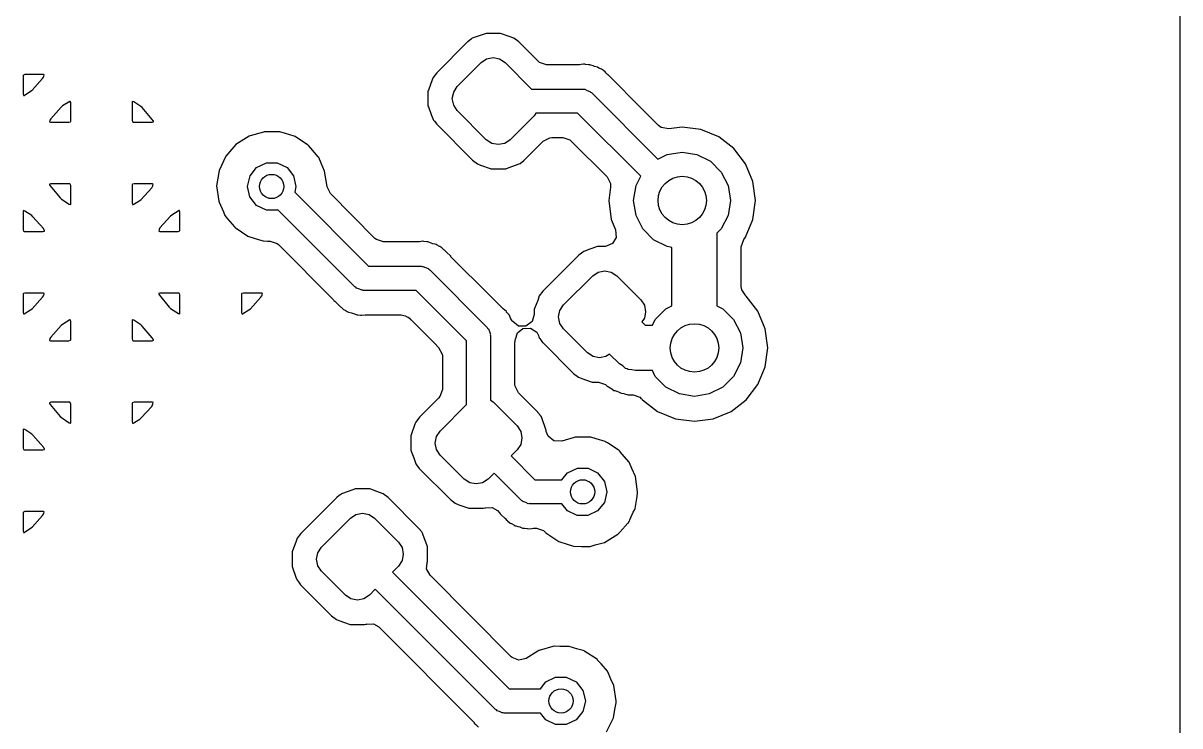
# Model space of a CAD drawing. Extents: x 0.6 to 14.8, y -5.2 to -0.6.
# Drawn here: x 14.4241 to 14.8002, y -1.716 to -1.4876 of the extents above; entities that cross this region are included whole.
import ezdxf

# ---------------------------------------------------------------- set-up
doc = ezdxf.new("R2010")
doc.units = 0
doc.header["$MEASUREMENT"] = 0
doc.layers.add('BLACK', color=7, linetype='CONTINUOUS')

msp = doc.modelspace()

# ---------------------------------------------------------------- linework, layer by layer
at = {"layer": 'BLACK', "linetype": 'CONTINUOUS'}
for p, q in [((14.8002, -0.669762), (14.8002, -4.48772)), ((14.5699, -1.49275), (14.5687, -1.49369)), ((14.5701, -1.49257), (14.5699, -1.49275)), ((14.5699, -1.49275), (14.5699, -1.49275)), ((14.5704, -1.49247), (14.5701, -1.49257)), ((14.5743, -1.49107), (14.5704, -1.49247)), ((14.5746, -1.49096), (14.5743, -1.49107)), ((14.5743, -1.49107), (14.5743, -1.49107)), ((14.5793, -1.49096), (14.5746, -1.49096)), ((14.5796, -1.49107), (14.5793, -1.49096)), ((14.5821, -1.49196), (14.5796, -1.49107)), ((14.5796, -1.49107), (14.5796, -1.49107)), ((14.5837, -1.49257), (14.5821, -1.49196)), ((14.5853, -1.49377), (14.5837, -1.49257)), ((14.5686, -1.49377), (14.5586, -1.50379)), ((14.5687, -1.49369), (14.5686, -1.49377)), ((14.5687, -1.49369), (14.5687, -1.49369)), ((14.5854, -1.49386), (14.5853, -1.49377)), ((14.5916, -1.50002), (14.5854, -1.49386)), ((14.5652, -1.50826), (14.573, -1.50046)), ((14.573, -1.50046), (14.5748, -1.49927)), ((14.5748, -1.49927), (14.5769, -1.49885)), ((14.5769, -1.49885), (14.579, -1.49927)), ((14.579, -1.49927), (14.5808, -1.50046)), ((14.5808, -1.50046), (14.5894, -1.50905)), ((14.592, -1.50042), (14.5916, -1.50002)), ((14.5943, -1.50116), (14.592, -1.50042)), ((14.4247, -1.50434), (14.4242, -1.5045)), ((14.4307, -1.50434), (14.4247, -1.50434)), ((14.4309, -1.50445), (14.4307, -1.50434)), ((14.5586, -1.50379), (14.5574, -1.50535)), ((14.6035, -1.50116), (14.5943, -1.50116)), ((14.605, -1.50116), (14.6035, -1.50116)), ((14.6055, -1.50112), (14.605, -1.50116)), ((14.6063, -1.50102), (14.6055, -1.50112)), ((14.6067, -1.50097), (14.6063, -1.50102)), ((14.6063, -1.50102), (14.6063, -1.50102)), ((14.607, -1.50105), (14.6067, -1.50097)), ((14.6079, -1.50116), (14.607, -1.50105)), ((14.607, -1.50105), (14.607, -1.50105)), ((14.607, -1.50105), (14.607, -1.50105)), ((14.6082, -1.50116), (14.6079, -1.50116)), ((14.6084, -1.50118), (14.6082, -1.50116)), ((14.6087, -1.50129), (14.6084, -1.50118)), ((14.6094, -1.50157), (14.6087, -1.50129)), ((14.6087, -1.50129), (14.6087, -1.50129)), ((14.6099, -1.50175), (14.6094, -1.50157)), ((14.6109, -1.50199), (14.6099, -1.50175)), ((14.6113, -1.50223), (14.6109, -1.50199)), ((14.6113, -1.50224), (14.6113, -1.50223)), ((14.6121, -1.50265), (14.6113, -1.50224)), ((14.6125, -1.50282), (14.6121, -1.50265)), ((14.6128, -1.50306), (14.6125, -1.50282)), ((14.6134, -1.50361), (14.6128, -1.50306)), ((14.6128, -1.50306), (14.6128, -1.50306)), ((14.6135, -1.50375), (14.6134, -1.50361)), ((14.6137, -1.50385), (14.6135, -1.50375)), ((14.6142, -1.50439), (14.6137, -1.50385)), ((14.6143, -1.50449), (14.6142, -1.50439)), ((14.4242, -1.5045), (14.4241, -1.50466)), ((14.4241, -1.50466), (14.4241, -1.51068)), ((14.427, -1.50943), (14.4304, -1.50567)), ((14.4304, -1.50567), (14.4307, -1.50521)), ((14.4307, -1.50521), (14.4308, -1.50489)), ((14.4308, -1.50489), (14.4309, -1.50445)), ((14.5571, -1.50603), (14.5559, -1.50947)), ((14.5574, -1.50535), (14.5571, -1.50603)), ((14.6157, -1.50581), (14.6143, -1.50449)), ((14.6158, -1.50599), (14.6157, -1.50581)), ((14.6159, -1.50611), (14.6158, -1.50599)), ((14.6239, -1.51411), (14.6159, -1.50611)), ((14.4241, -1.51068), (14.4242, -1.51111)), ((14.4242, -1.51111), (14.4244, -1.51111)), ((14.4244, -1.51111), (14.4265, -1.50979)), ((14.4265, -1.50979), (14.427, -1.50943)), ((14.5559, -1.50947), (14.5557, -1.50979)), ((14.5557, -1.50979), (14.5557, -1.51452)), ((14.5559, -1.50947), (14.5559, -1.50947)), ((14.5636, -1.51216), (14.5641, -1.51005)), ((14.5641, -1.51005), (14.5652, -1.50826)), ((14.5894, -1.50905), (14.6061, -1.50905)), ((14.6061, -1.50905), (14.6064, -1.50915)), ((14.6064, -1.50915), (14.6067, -1.5091)), ((14.6067, -1.5091), (14.6075, -1.50952)), ((14.6075, -1.50952), (14.6084, -1.50981)), ((14.6084, -1.50981), (14.6086, -1.51006)), ((14.6086, -1.51006), (14.6089, -1.51021)), ((14.6089, -1.51021), (14.6305, -1.53183)), ((14.4365, -1.5149), (14.4331, -1.51871)), ((14.4369, -1.51454), (14.4365, -1.5149)), ((14.4393, -1.51306), (14.4369, -1.51454)), ((14.4394, -1.51306), (14.4393, -1.51306)), ((14.4396, -1.51348), (14.4394, -1.51306)), ((14.4396, -1.51951), (14.4396, -1.51348)), ((14.4597, -1.51307), (14.4596, -1.51321)), ((14.4596, -1.51321), (14.4596, -1.51922)), ((14.4601, -1.51319), (14.4597, -1.51307)), ((14.4624, -1.5147), (14.4601, -1.51319)), ((14.4628, -1.51506), (14.4624, -1.5147)), ((14.4661, -1.51891), (14.4628, -1.51506)), ((14.5557, -1.51452), (14.5559, -1.51484)), ((14.5559, -1.51484), (14.5559, -1.51484)), ((14.5559, -1.51484), (14.5568, -1.51736)), ((14.5641, -1.51426), (14.5636, -1.51216)), ((14.5652, -1.51605), (14.5641, -1.51426)), ((14.6307, -1.5209), (14.6239, -1.51411)), ((14.4328, -1.51927), (14.4327, -1.51972)), ((14.4331, -1.51871), (14.4328, -1.51917)), ((14.4328, -1.51917), (14.4328, -1.51927)), ((14.4596, -1.51922), (14.4597, -1.51972)), ((14.4664, -1.51937), (14.4661, -1.51891)), ((14.4665, -1.51941), (14.4664, -1.51937)), ((14.4665, -1.51969), (14.4665, -1.51941)), ((14.5568, -1.51736), (14.5574, -1.51896)), ((14.5574, -1.51896), (14.5575, -1.5192)), ((14.5575, -1.5192), (14.5575, -1.5192)), ((14.5575, -1.5192), (14.5578, -1.51951)), ((14.5747, -1.52552), (14.5652, -1.51605)), ((14.5903, -1.51772), (14.5825, -1.52552)), ((14.5908, -1.51693), (14.5903, -1.51772)), ((14.6044, -1.51693), (14.5908, -1.51693)), ((14.6249, -1.5374), (14.6044, -1.51693)), ((14.4327, -1.51972), (14.433, -1.51983)), ((14.433, -1.51983), (14.439, -1.51983)), ((14.439, -1.51983), (14.4395, -1.51967)), ((14.4395, -1.51967), (14.4396, -1.51951)), ((14.4597, -1.51972), (14.4599, -1.51983)), ((14.4599, -1.51983), (14.466, -1.51983)), ((14.466, -1.51983), (14.4665, -1.51969)), ((14.5022, -1.52305), (14.4979, -1.52429)), ((14.5025, -1.52297), (14.5022, -1.52305)), ((14.5022, -1.52305), (14.5022, -1.52305)), ((14.5028, -1.52297), (14.5025, -1.52297)), ((14.5046, -1.52298), (14.5028, -1.52297)), ((14.5076, -1.523), (14.5046, -1.52298)), ((14.5094, -1.52355), (14.5076, -1.523)), ((14.5578, -1.51951), (14.5586, -1.52052)), ((14.5586, -1.52052), (14.5702, -1.53221)), ((14.6316, -1.52157), (14.6307, -1.5209)), ((14.634, -1.52201), (14.6316, -1.52157)), ((14.6384, -1.52143), (14.634, -1.52201)), ((14.6445, -1.52224), (14.6384, -1.52143)), ((14.6503, -1.52462), (14.6445, -1.52224)), ((14.4976, -1.52436), (14.4933, -1.52708)), ((14.4979, -1.52429), (14.4976, -1.52436)), ((14.4979, -1.52429), (14.4979, -1.52429)), ((14.5122, -1.52438), (14.5094, -1.52355)), ((14.5125, -1.52446), (14.5122, -1.52438)), ((14.5122, -1.52438), (14.5122, -1.52438)), ((14.513, -1.52482), (14.5125, -1.52446)), ((14.5165, -1.52707), (14.513, -1.52482)), ((14.5765, -1.52671), (14.5747, -1.52552)), ((14.5786, -1.52713), (14.5765, -1.52671)), ((14.5807, -1.52671), (14.5786, -1.52713)), ((14.5825, -1.52552), (14.5807, -1.52671)), ((14.587, -1.53221), (14.5932, -1.52596)), ((14.5932, -1.52596), (14.5954, -1.52487)), ((14.5954, -1.52487), (14.596, -1.52482)), ((14.596, -1.52482), (14.5996, -1.52482)), ((14.5996, -1.52482), (14.6018, -1.52557)), ((14.6018, -1.52557), (14.6023, -1.52596)), ((14.6023, -1.52596), (14.614, -1.53763)), ((14.6552, -1.52841), (14.6503, -1.52462)), ((14.4933, -1.52708), (14.49, -1.53088)), ((14.5167, -1.52722), (14.5165, -1.52707)), ((14.5165, -1.52707), (14.5165, -1.52707)), ((14.5169, -1.52743), (14.5167, -1.52722)), ((14.5176, -1.52826), (14.5169, -1.52743)), ((14.5169, -1.52743), (14.5169, -1.52743)), ((14.52, -1.53107), (14.5176, -1.52826)), ((14.6305, -1.53183), (14.6335, -1.5303)), ((14.6335, -1.5303), (14.6384, -1.52953)), ((14.6384, -1.52953), (14.6432, -1.5303)), ((14.6432, -1.5303), (14.6476, -1.53254)), ((14.659, -1.53335), (14.6552, -1.52841)), ((14.49, -1.53088), (14.4878, -1.53548)), ((14.5, -1.53456), (14.5032, -1.53304)), ((14.5032, -1.53304), (14.5067, -1.53305)), ((14.5067, -1.53305), (14.5099, -1.53457)), ((14.5202, -1.53132), (14.52, -1.53107)), ((14.521, -1.53315), (14.5202, -1.53132)), ((14.5202, -1.53132), (14.5202, -1.53132)), ((14.5221, -1.53569), (14.521, -1.53315)), ((14.5702, -1.53221), (14.5718, -1.53341)), ((14.5718, -1.53341), (14.5728, -1.53376)), ((14.5728, -1.53376), (14.5759, -1.53491)), ((14.5813, -1.53491), (14.5851, -1.53351)), ((14.5851, -1.53351), (14.5854, -1.53341)), ((14.5854, -1.53341), (14.5857, -1.53323)), ((14.5857, -1.53323), (14.5869, -1.53229)), ((14.5869, -1.53229), (14.587, -1.53221)), ((14.5869, -1.53229), (14.5869, -1.53229)), ((14.6476, -1.53254), (14.6511, -1.53602)), ((14.6614, -1.5391), (14.659, -1.53335)), ((14.4878, -1.53548), (14.487, -1.5405)), ((14.4971, -1.54071), (14.4979, -1.53729)), ((14.4979, -1.53729), (14.5, -1.53456)), ((14.5099, -1.53457), (14.512, -1.53731)), ((14.512, -1.53731), (14.5128, -1.54072)), ((14.5229, -1.54072), (14.5221, -1.53569)), ((14.5759, -1.53491), (14.5759, -1.53491)), ((14.5759, -1.53491), (14.5762, -1.53503)), ((14.5762, -1.53503), (14.581, -1.53503)), ((14.581, -1.53503), (14.5813, -1.53491)), ((14.5813, -1.53491), (14.5813, -1.53491)), ((14.614, -1.53763), (14.6151, -1.53978)), ((14.6234, -1.54041), (14.6249, -1.5374)), ((14.6511, -1.53602), (14.6533, -1.54041)), ((14.4331, -1.53983), (14.4327, -1.53997)), ((14.4327, -1.53997), (14.4327, -1.54021)), ((14.4327, -1.54021), (14.4329, -1.54056)), ((14.4329, -1.54056), (14.4361, -1.54445)), ((14.4393, -1.53983), (14.4331, -1.53983)), ((14.4394, -1.53995), (14.4393, -1.53983)), ((14.4396, -1.54045), (14.4394, -1.53995)), ((14.4396, -1.54648), (14.4396, -1.54045)), ((14.4597, -1.54), (14.4596, -1.54016)), ((14.4596, -1.54016), (14.4596, -1.54618)), ((14.4602, -1.53983), (14.4597, -1.54)), ((14.4662, -1.53983), (14.4602, -1.53983)), ((14.4625, -1.54493), (14.4659, -1.54116)), ((14.4659, -1.54116), (14.4662, -1.5407)), ((14.4664, -1.53994), (14.4662, -1.53983)), ((14.4662, -1.5407), (14.4663, -1.5405)), ((14.4663, -1.54039), (14.4664, -1.53994)), ((14.4663, -1.5405), (14.4663, -1.54039)), ((14.487, -1.5405), (14.4877, -1.54554)), ((14.4978, -1.54412), (14.4971, -1.54071)), ((14.5128, -1.54075), (14.5124, -1.5426)), ((14.5128, -1.54072), (14.5128, -1.54075)), ((14.5229, -1.54074), (14.5229, -1.54072)), ((14.5229, -1.54087), (14.5229, -1.54074)), ((14.524, -1.54302), (14.5229, -1.54087)), ((14.6151, -1.54089), (14.6145, -1.54528)), ((14.6151, -1.53978), (14.6151, -1.54089)), ((14.6226, -1.54528), (14.6234, -1.54041)), ((14.6533, -1.54041), (14.6541, -1.54528)), ((14.6622, -1.54528), (14.6614, -1.5391)), ((14.4361, -1.54445), (14.4366, -1.54481)), ((14.4366, -1.54481), (14.4391, -1.54648)), ((14.4599, -1.5466), (14.462, -1.54528)), ((14.462, -1.54528), (14.4625, -1.54493)), ((14.4877, -1.54554), (14.4878, -1.54579)), ((14.5, -1.54687), (14.4978, -1.54412)), ((14.5124, -1.5426), (14.5364, -1.56662)), ((14.5385, -1.55758), (14.524, -1.54302)), ((14.6145, -1.54528), (14.6153, -1.55145)), ((14.6234, -1.55014), (14.6226, -1.54528)), ((14.6541, -1.54528), (14.6533, -1.55014)), ((14.6614, -1.55145), (14.6622, -1.54528)), ((14.4242, -1.54857), (14.4241, -1.5487)), ((14.4241, -1.5487), (14.4241, -1.55471)), ((14.4246, -1.54869), (14.4242, -1.54857)), ((14.4269, -1.55019), (14.4246, -1.54869)), ((14.4391, -1.54648), (14.4395, -1.54661)), ((14.4395, -1.54661), (14.4396, -1.54648)), ((14.4596, -1.54618), (14.4597, -1.5466)), ((14.4597, -1.5466), (14.4599, -1.5466)), ((14.4748, -1.54855), (14.4724, -1.55003)), ((14.4749, -1.54855), (14.4748, -1.54855)), ((14.4751, -1.54898), (14.4749, -1.54855)), ((14.4751, -1.555), (14.4751, -1.54898)), ((14.4878, -1.54579), (14.4878, -1.54579)), ((14.4878, -1.54579), (14.4892, -1.54897)), ((14.4892, -1.54897), (14.4897, -1.55019)), ((14.5032, -1.54839), (14.5, -1.54687)), ((14.5067, -1.5484), (14.5032, -1.54839)), ((14.5069, -1.54828), (14.5067, -1.5484)), ((14.532, -1.57334), (14.5069, -1.54828)), ((14.4273, -1.55055), (14.4269, -1.55019)), ((14.4307, -1.5544), (14.4273, -1.55055)), ((14.472, -1.55039), (14.4686, -1.5542)), ((14.4724, -1.55003), (14.472, -1.55039)), ((14.4897, -1.55019), (14.4906, -1.55119)), ((14.4906, -1.55119), (14.4928, -1.55387)), ((14.6153, -1.55145), (14.6154, -1.55168)), ((14.6154, -1.55168), (14.6167, -1.55484)), ((14.6256, -1.55453), (14.6234, -1.55014)), ((14.6533, -1.55014), (14.6511, -1.55453)), ((14.659, -1.5572), (14.6614, -1.55145)), ((14.4241, -1.55471), (14.4242, -1.55521)), ((14.4242, -1.55521), (14.4244, -1.55533)), ((14.4244, -1.55533), (14.4305, -1.55533)), ((14.4305, -1.55533), (14.4309, -1.55521)), ((14.4309, -1.55487), (14.4307, -1.5544)), ((14.431, -1.55491), (14.4309, -1.55487)), ((14.4309, -1.55521), (14.431, -1.55519)), ((14.431, -1.55519), (14.431, -1.55491)), ((14.4683, -1.55477), (14.4682, -1.55521)), ((14.4682, -1.55521), (14.4685, -1.55533)), ((14.4686, -1.5542), (14.4683, -1.55466)), ((14.4683, -1.55466), (14.4683, -1.55477)), ((14.4685, -1.55533), (14.4745, -1.55533)), ((14.4745, -1.55533), (14.475, -1.55517)), ((14.475, -1.55517), (14.4751, -1.555)), ((14.4928, -1.55387), (14.4928, -1.55387)), ((14.4928, -1.55387), (14.493, -1.55408)), ((14.493, -1.55408), (14.4972, -1.55689)), ((14.4972, -1.55689), (14.4975, -1.55698)), ((14.4975, -1.55698), (14.4975, -1.55698)), ((14.4975, -1.55698), (14.501, -1.55809)), ((14.6167, -1.55484), (14.6169, -1.55724)), ((14.6291, -1.55802), (14.6256, -1.55453)), ((14.6511, -1.55453), (14.6497, -1.55589)), ((14.6497, -1.55589), (14.6497, -1.57947)), ((14.501, -1.55809), (14.5021, -1.55841)), ((14.5021, -1.55841), (14.5035, -1.55844)), ((14.5035, -1.55844), (14.5044, -1.55845)), ((14.5044, -1.55845), (14.5067, -1.55924)), ((14.5067, -1.55924), (14.5071, -1.55959)), ((14.5071, -1.55959), (14.5249, -1.57743)), ((14.539, -1.55798), (14.5385, -1.55758)), ((14.5413, -1.55872), (14.539, -1.55798)), ((14.5509, -1.55872), (14.5413, -1.55872)), ((14.5524, -1.55872), (14.5509, -1.55872)), ((14.5529, -1.55869), (14.5524, -1.55872)), ((14.553, -1.55868), (14.5529, -1.55869)), ((14.5541, -1.55853), (14.553, -1.55868)), ((14.5544, -1.55862), (14.5541, -1.55853)), ((14.5553, -1.55872), (14.5544, -1.55862)), ((14.5544, -1.55862), (14.5544, -1.55862)), ((14.5544, -1.55862), (14.5544, -1.55862)), ((14.5556, -1.55872), (14.5553, -1.55872)), ((14.5558, -1.55875), (14.5556, -1.55872)), ((14.5568, -1.55914), (14.5558, -1.55875)), ((14.5573, -1.55931), (14.5568, -1.55914)), ((14.558, -1.55947), (14.5573, -1.55931)), ((14.5584, -1.55955), (14.558, -1.55947)), ((14.558, -1.55947), (14.558, -1.55947)), ((14.5587, -1.55975), (14.5584, -1.55955)), ((14.5587, -1.55981), (14.5587, -1.55975)), ((14.5587, -1.55975), (14.5587, -1.55975)), ((14.5595, -1.56021), (14.5587, -1.55981)), ((14.5596, -1.56025), (14.5595, -1.56021)), ((14.5599, -1.56038), (14.5596, -1.56025)), ((14.5596, -1.56025), (14.5596, -1.56025)), ((14.5602, -1.56063), (14.5599, -1.56038)), ((14.5608, -1.56118), (14.5602, -1.56063)), ((14.5602, -1.56063), (14.5602, -1.56063)), ((14.6105, -1.56034), (14.6084, -1.56112)), ((14.6108, -1.56022), (14.6105, -1.56034)), ((14.6105, -1.56034), (14.6105, -1.56034)), ((14.6131, -1.56022), (14.6108, -1.56022)), ((14.6134, -1.56021), (14.6131, -1.56022)), ((14.6157, -1.55929), (14.6134, -1.56021)), ((14.6169, -1.55724), (14.6157, -1.55929)), ((14.6335, -1.56025), (14.6291, -1.55802)), ((14.635, -1.56049), (14.6335, -1.56025)), ((14.635, -1.57947), (14.635, -1.56049)), ((14.6576, -1.56031), (14.6584, -1.55794)), ((14.6576, -1.57317), (14.6576, -1.56031)), ((14.6584, -1.55794), (14.659, -1.5572)), ((14.5609, -1.56131), (14.5608, -1.56118)), ((14.5611, -1.56141), (14.5609, -1.56131)), ((14.5616, -1.56195), (14.5611, -1.56141)), ((14.5617, -1.56206), (14.5616, -1.56195)), ((14.5632, -1.56338), (14.5617, -1.56206)), ((14.5632, -1.56356), (14.5632, -1.56338)), ((14.5633, -1.56368), (14.5632, -1.56356)), ((14.5758, -1.57611), (14.5633, -1.56368)), ((14.6048, -1.56304), (14.5931, -1.57473)), ((14.6057, -1.56234), (14.6048, -1.56304)), ((14.6061, -1.56202), (14.6057, -1.56234)), ((14.6064, -1.56184), (14.6061, -1.56202)), ((14.6061, -1.56202), (14.6061, -1.56202)), ((14.6084, -1.56112), (14.6064, -1.56184)), ((14.5364, -1.56662), (14.5535, -1.56662)), ((14.5535, -1.56662), (14.5538, -1.56672)), ((14.5538, -1.56672), (14.5541, -1.56667)), ((14.5541, -1.56667), (14.5549, -1.56708)), ((14.5549, -1.56708), (14.5558, -1.56737)), ((14.5558, -1.56737), (14.556, -1.56763)), ((14.556, -1.56763), (14.5563, -1.56777)), ((14.5563, -1.56777), (14.575, -1.58649)), ((14.6111, -1.56854), (14.6132, -1.56812)), ((14.6132, -1.56812), (14.6153, -1.56854)), ((14.5998, -1.5792), (14.6093, -1.56973)), ((14.6093, -1.56973), (14.6111, -1.56854)), ((14.6153, -1.56854), (14.6171, -1.56973)), ((14.6171, -1.56973), (14.6249, -1.57753)), ((14.4242, -1.57549), (14.4241, -1.57565)), ((14.4241, -1.57565), (14.4241, -1.58167)), ((14.4247, -1.57533), (14.4242, -1.57549)), ((14.4307, -1.57533), (14.4247, -1.57533)), ((14.4309, -1.57544), (14.4307, -1.57533)), ((14.4308, -1.57588), (14.4309, -1.57571)), ((14.4309, -1.57571), (14.4309, -1.57544)), ((14.4686, -1.57533), (14.4682, -1.57547)), ((14.4682, -1.57547), (14.4682, -1.57571)), ((14.4682, -1.57571), (14.4684, -1.57605)), ((14.4747, -1.57533), (14.4686, -1.57533)), ((14.4749, -1.57545), (14.4747, -1.57533)), ((14.4751, -1.57595), (14.4749, -1.57545)), ((14.4952, -1.57549), (14.4951, -1.57565)), ((14.4951, -1.57565), (14.4951, -1.58167)), ((14.4957, -1.57533), (14.4952, -1.57549)), ((14.5017, -1.57533), (14.4957, -1.57533)), ((14.5019, -1.57544), (14.5017, -1.57533)), ((14.5018, -1.57588), (14.5019, -1.57544)), ((14.5323, -1.57348), (14.532, -1.57334)), ((14.5325, -1.57374), (14.5323, -1.57348)), ((14.5333, -1.57402), (14.5325, -1.57374)), ((14.5342, -1.57444), (14.5333, -1.57402)), ((14.5345, -1.57439), (14.5342, -1.57444)), ((14.5348, -1.57449), (14.5345, -1.57439)), ((14.5519, -1.57449), (14.5348, -1.57449)), ((14.5683, -1.5909), (14.5519, -1.57449)), ((14.5931, -1.57473), (14.5919, -1.57629)), ((14.6578, -1.57427), (14.6576, -1.57317)), ((14.6589, -1.5759), (14.6578, -1.57427)), ((14.427, -1.58042), (14.4304, -1.57665)), ((14.4304, -1.57665), (14.4307, -1.5762)), ((14.4307, -1.5762), (14.4308, -1.57588)), ((14.4684, -1.57605), (14.4716, -1.57994)), ((14.4751, -1.58198), (14.4751, -1.57595)), ((14.498, -1.58042), (14.5014, -1.57665)), ((14.5014, -1.57665), (14.5017, -1.5762)), ((14.5017, -1.5762), (14.5018, -1.57588)), ((14.5249, -1.57743), (14.525, -1.57755)), ((14.525, -1.57755), (14.5251, -1.57773)), ((14.5251, -1.57773), (14.5254, -1.57798)), ((14.5254, -1.57798), (14.5265, -1.57905)), ((14.5265, -1.57905), (14.5266, -1.57916)), ((14.5266, -1.57916), (14.5272, -1.5797)), ((14.5798, -1.58014), (14.5758, -1.57611)), ((14.5914, -1.57772), (14.5904, -1.58041)), ((14.5919, -1.57629), (14.5914, -1.57772)), ((14.5986, -1.58099), (14.5998, -1.5792)), ((14.6249, -1.57753), (14.6261, -1.57932)), ((14.6261, -1.57932), (14.6265, -1.58143)), ((14.6331, -1.58043), (14.635, -1.57947)), ((14.6497, -1.57947), (14.6516, -1.58043)), ((14.6588, -1.57597), (14.6589, -1.5759)), ((14.659, -1.57615), (14.6588, -1.57597)), ((14.6592, -1.57631), (14.659, -1.57615)), ((14.663, -1.58124), (14.6592, -1.57631)), ((14.4241, -1.58167), (14.4242, -1.5821)), ((14.4242, -1.5821), (14.4244, -1.5821)), ((14.4244, -1.5821), (14.4265, -1.58077)), ((14.4265, -1.58077), (14.427, -1.58042)), ((14.4716, -1.57994), (14.472, -1.58031)), ((14.472, -1.58031), (14.4746, -1.58198)), ((14.4746, -1.58198), (14.475, -1.5821)), ((14.475, -1.5821), (14.4751, -1.58198)), ((14.4951, -1.58167), (14.4952, -1.5821)), ((14.4952, -1.5821), (14.4954, -1.5821)), ((14.4954, -1.5821), (14.4975, -1.58077)), ((14.4975, -1.58077), (14.498, -1.58042)), ((14.5272, -1.5797), (14.5273, -1.5798)), ((14.5273, -1.5798), (14.5275, -1.57993)), ((14.5275, -1.57993), (14.5283, -1.58073)), ((14.5283, -1.58073), (14.5288, -1.5809)), ((14.5288, -1.5809), (14.5295, -1.5813)), ((14.5295, -1.5813), (14.5299, -1.58156)), ((14.5299, -1.58156), (14.5309, -1.5818)), ((14.5309, -1.5818), (14.5315, -1.58197)), ((14.5315, -1.58197), (14.5324, -1.58236)), ((14.5324, -1.58236), (14.5327, -1.58239)), ((14.5327, -1.58239), (14.5329, -1.58239)), ((14.5329, -1.58239), (14.5338, -1.58249)), ((14.5338, -1.58249), (14.5338, -1.58249)), ((14.5338, -1.58249), (14.5338, -1.58249)), ((14.5338, -1.58249), (14.5342, -1.58258)), ((14.5342, -1.58258), (14.5353, -1.58242)), ((14.5353, -1.58242), (14.5358, -1.58239)), ((14.5358, -1.58239), (14.5374, -1.58239)), ((14.5374, -1.58239), (14.5462, -1.58239)), ((14.5462, -1.58239), (14.5463, -1.58237)), ((14.5463, -1.58237), (14.5464, -1.58239)), ((14.5464, -1.58239), (14.547, -1.58239)), ((14.547, -1.58239), (14.5479, -1.58267)), ((14.5479, -1.58267), (14.5484, -1.58279)), ((14.5484, -1.58279), (14.5486, -1.58292)), ((14.5486, -1.58292), (14.5493, -1.58313)), ((14.5493, -1.58313), (14.5497, -1.58353)), ((14.5802, -1.58049), (14.5798, -1.58014)), ((14.5807, -1.5809), (14.5802, -1.58049)), ((14.5811, -1.58118), (14.5807, -1.5809)), ((14.5813, -1.58149), (14.5811, -1.58118)), ((14.5813, -1.5815), (14.5813, -1.58149)), ((14.5819, -1.58221), (14.5813, -1.5815)), ((14.582, -1.58238), (14.5819, -1.58221)), ((14.5822, -1.58257), (14.582, -1.58238)), ((14.5823, -1.58283), (14.5822, -1.58257)), ((14.5826, -1.58354), (14.5823, -1.58283)), ((14.5903, -1.58234), (14.5896, -1.58463)), ((14.5904, -1.58041), (14.5903, -1.58073)), ((14.5903, -1.58073), (14.5903, -1.58234)), ((14.5904, -1.58041), (14.5904, -1.58041)), ((14.5982, -1.5831), (14.5986, -1.58099)), ((14.5986, -1.5852), (14.5982, -1.5831)), ((14.6265, -1.58143), (14.6261, -1.58353)), ((14.6296, -1.58391), (14.6331, -1.58043)), ((14.6516, -1.58043), (14.6551, -1.58391)), ((14.6654, -1.587), (14.663, -1.58124)), ((14.4365, -1.58589), (14.4331, -1.5897)), ((14.4369, -1.58553), (14.4365, -1.58589)), ((14.4393, -1.58405), (14.4369, -1.58553)), ((14.4394, -1.58405), (14.4393, -1.58405)), ((14.4396, -1.58447), (14.4394, -1.58405)), ((14.4396, -1.5905), (14.4396, -1.58447)), ((14.4597, -1.58406), (14.4596, -1.58419)), ((14.4596, -1.58419), (14.4596, -1.59021)), ((14.4601, -1.58418), (14.4597, -1.58406)), ((14.4624, -1.58568), (14.4601, -1.58418)), ((14.4628, -1.58605), (14.4624, -1.58568)), ((14.4661, -1.5899), (14.4628, -1.58605)), ((14.5497, -1.58353), (14.5501, -1.58392)), ((14.5501, -1.58392), (14.5502, -1.58398)), ((14.5502, -1.58398), (14.558, -1.59177)), ((14.575, -1.58649), (14.5751, -1.58677)), ((14.5751, -1.58677), (14.5754, -1.58696)), ((14.5754, -1.58696), (14.5757, -1.58783)), ((14.5829, -1.58404), (14.5826, -1.58354)), ((14.5831, -1.58439), (14.5829, -1.58404)), ((14.5833, -1.58463), (14.5831, -1.58439)), ((14.5852, -1.58605), (14.5833, -1.58463)), ((14.5848, -1.58831), (14.5866, -1.58682)), ((14.5876, -1.58605), (14.5852, -1.58605)), ((14.5866, -1.58682), (14.5891, -1.58673)), ((14.5896, -1.58463), (14.5876, -1.58605)), ((14.5891, -1.58673), (14.5911, -1.58807)), ((14.5998, -1.58699), (14.5986, -1.5852)), ((14.6076, -1.59479), (14.5998, -1.58699)), ((14.6261, -1.58353), (14.6253, -1.58474)), ((14.6253, -1.58474), (14.6263, -1.58579)), ((14.6263, -1.58579), (14.6287, -1.58578)), ((14.6287, -1.58578), (14.6296, -1.58391)), ((14.6551, -1.58391), (14.6573, -1.5883)), ((14.6662, -1.59317), (14.6654, -1.587)), ((14.4328, -1.59026), (14.4327, -1.59071)), ((14.4327, -1.59071), (14.433, -1.59082)), ((14.4331, -1.5897), (14.4328, -1.59016)), ((14.4328, -1.59016), (14.4328, -1.59026)), ((14.433, -1.59082), (14.439, -1.59082)), ((14.439, -1.59082), (14.4395, -1.59066)), ((14.4395, -1.59066), (14.4396, -1.5905)), ((14.4596, -1.59021), (14.4597, -1.5907)), ((14.4597, -1.5907), (14.4599, -1.59082)), ((14.4599, -1.59082), (14.466, -1.59082)), ((14.466, -1.59082), (14.4665, -1.59068)), ((14.4664, -1.59036), (14.4661, -1.5899)), ((14.4665, -1.5904), (14.4664, -1.59036)), ((14.4665, -1.59068), (14.4665, -1.5904)), ((14.5683, -1.61158), (14.5683, -1.5909)), ((14.5757, -1.58783), (14.5761, -1.58865)), ((14.5761, -1.58865), (14.576, -1.58897)), ((14.576, -1.58897), (14.5761, -1.58927)), ((14.5761, -1.58927), (14.5761, -1.61017)), ((14.5841, -1.59057), (14.5842, -1.59031)), ((14.5841, -1.59063), (14.5841, -1.59057)), ((14.5841, -1.59103), (14.5841, -1.59063)), ((14.5842, -1.59032), (14.5848, -1.58831)), ((14.5842, -1.59031), (14.5842, -1.59032)), ((14.5911, -1.58807), (14.5917, -1.58915)), ((14.5917, -1.58915), (14.5918, -1.58962)), ((14.5918, -1.58962), (14.5918, -1.58962)), ((14.5918, -1.58962), (14.5919, -1.5899)), ((14.5919, -1.5899), (14.5921, -1.59014)), ((14.5921, -1.59014), (14.593, -1.59136)), ((14.6573, -1.5883), (14.6581, -1.59317)), ((14.558, -1.59177), (14.5581, -1.59186)), ((14.5581, -1.59186), (14.5592, -1.59303)), ((14.5592, -1.59303), (14.5603, -1.59517)), ((14.584, -1.59121), (14.5841, -1.59103)), ((14.584, -1.59138), (14.584, -1.59121)), ((14.584, -1.60503), (14.584, -1.59138)), ((14.593, -1.59136), (14.5931, -1.59136)), ((14.5931, -1.59136), (14.5931, -1.59146)), ((14.5931, -1.59146), (14.6031, -1.60148)), ((14.6581, -1.59317), (14.6573, -1.59803)), ((14.6654, -1.59934), (14.6662, -1.59317)), ((14.5603, -1.59517), (14.5604, -1.59578)), ((14.5604, -1.59578), (14.5604, -1.6067)), ((14.6094, -1.59598), (14.6076, -1.59479)), ((14.6115, -1.5964), (14.6094, -1.59598)), ((14.6136, -1.59598), (14.6115, -1.5964)), ((14.6148, -1.59518), (14.6136, -1.59598)), ((14.618, -1.59839), (14.6148, -1.59518)), ((14.6191, -1.59904), (14.618, -1.59839)), ((14.6573, -1.59803), (14.6551, -1.60242)), ((14.6031, -1.60148), (14.6047, -1.60268)), ((14.62, -1.59981), (14.6191, -1.59904)), ((14.6205, -1.59991), (14.62, -1.59981)), ((14.6208, -1.60013), (14.6205, -1.59991)), ((14.622, -1.60027), (14.6208, -1.60013)), ((14.6232, -1.60055), (14.622, -1.60027)), ((14.6287, -1.60055), (14.6232, -1.60055)), ((14.6296, -1.60242), (14.6287, -1.60055)), ((14.663, -1.60509), (14.6654, -1.59934)), ((14.5841, -1.60564), (14.584, -1.60503)), ((14.5852, -1.60778), (14.5841, -1.60564)), ((14.6047, -1.60268), (14.6058, -1.60307)), ((14.6058, -1.60307), (14.6088, -1.60418)), ((14.6088, -1.60418), (14.6088, -1.60418)), ((14.6088, -1.60418), (14.6091, -1.6043)), ((14.6091, -1.6043), (14.6112, -1.6043)), ((14.6112, -1.6043), (14.6135, -1.60504)), ((14.6135, -1.60504), (14.6139, -1.60544)), ((14.6139, -1.60544), (14.6142, -1.60568)), ((14.6142, -1.60568), (14.6144, -1.60582)), ((14.6144, -1.60582), (14.6144, -1.60582)), ((14.6144, -1.60582), (14.615, -1.60609)), ((14.6331, -1.60591), (14.6296, -1.60242)), ((14.6375, -1.60814), (14.6331, -1.60591)), ((14.6516, -1.60591), (14.6472, -1.60814)), ((14.6551, -1.60242), (14.6516, -1.60591)), ((14.6592, -1.61003), (14.663, -1.60509)), ((14.5592, -1.60945), (14.553, -1.6157)), ((14.5596, -1.60899), (14.5592, -1.60945)), ((14.5604, -1.6067), (14.5596, -1.60899)), ((14.5914, -1.61403), (14.5852, -1.60778)), ((14.615, -1.60609), (14.6155, -1.60641)), ((14.6155, -1.60641), (14.6162, -1.60695)), ((14.6162, -1.60695), (14.6165, -1.60704)), ((14.6165, -1.60704), (14.6165, -1.60704)), ((14.6165, -1.60704), (14.6171, -1.60723)), ((14.6171, -1.60723), (14.6177, -1.60746)), ((14.6177, -1.60746), (14.6185, -1.60788)), ((14.6185, -1.60788), (14.6194, -1.60802)), ((14.6194, -1.60802), (14.62, -1.60816)), ((14.62, -1.60816), (14.6205, -1.60835)), ((14.6205, -1.60835), (14.6205, -1.60835)), ((14.6205, -1.60835), (14.6208, -1.60844)), ((14.6208, -1.60844), (14.6221, -1.60844)), ((14.6221, -1.60844), (14.6221, -1.60844)), ((14.6221, -1.60844), (14.6224, -1.60844)), ((14.6224, -1.60844), (14.6246, -1.60919)), ((14.6246, -1.60919), (14.6251, -1.60967)), ((14.6251, -1.60967), (14.6252, -1.60964)), ((14.6252, -1.60964), (14.6253, -1.60983)), ((14.6424, -1.60891), (14.6375, -1.60814)), ((14.6472, -1.60814), (14.6424, -1.60891)), ((14.4331, -1.61082), (14.4327, -1.61096)), ((14.4327, -1.61096), (14.4327, -1.6112)), ((14.4327, -1.6112), (14.4329, -1.61154)), ((14.4329, -1.61154), (14.4361, -1.61544)), ((14.4393, -1.61082), (14.4331, -1.61082)), ((14.4394, -1.61094), (14.4393, -1.61082)), ((14.4396, -1.61144), (14.4394, -1.61094)), ((14.4396, -1.61747), (14.4396, -1.61144)), ((14.4597, -1.61098), (14.4596, -1.61115)), ((14.4596, -1.61115), (14.4596, -1.61717)), ((14.4602, -1.61082), (14.4597, -1.61098)), ((14.4662, -1.61082), (14.4602, -1.61082)), ((14.4625, -1.61592), (14.4659, -1.61215)), ((14.4659, -1.61215), (14.4662, -1.61169)), ((14.4664, -1.61093), (14.4662, -1.61082)), ((14.4662, -1.61169), (14.4663, -1.61138)), ((14.4663, -1.61138), (14.4664, -1.61093)), ((14.5597, -1.62017), (14.5683, -1.61158)), ((14.5761, -1.61017), (14.5769, -1.61071)), ((14.5769, -1.61071), (14.5847, -1.6185)), ((14.6253, -1.60983), (14.6255, -1.61003)), ((14.6255, -1.61003), (14.6304, -1.61382)), ((14.6543, -1.61382), (14.6592, -1.61003)), ((14.4361, -1.61544), (14.4366, -1.6158)), ((14.4366, -1.6158), (14.4391, -1.61747)), ((14.4596, -1.61717), (14.4597, -1.61759)), ((14.4599, -1.61759), (14.462, -1.61627)), ((14.462, -1.61627), (14.4625, -1.61592)), ((14.553, -1.6157), (14.5518, -1.61726)), ((14.5915, -1.61413), (14.5914, -1.61403)), ((14.5923, -1.61516), (14.5915, -1.61413)), ((14.5915, -1.61413), (14.5915, -1.61413)), ((14.5926, -1.61559), (14.5923, -1.61516)), ((14.5927, -1.61587), (14.5926, -1.61559)), ((14.5941, -1.6197), (14.5927, -1.61587)), ((14.6304, -1.61382), (14.6362, -1.6162)), ((14.6362, -1.6162), (14.6424, -1.61701)), ((14.6424, -1.61701), (14.6485, -1.6162)), ((14.6485, -1.6162), (14.6543, -1.61382)), ((14.4242, -1.61956), (14.4241, -1.61969)), ((14.4241, -1.61969), (14.4241, -1.6257)), ((14.4246, -1.61967), (14.4242, -1.61956)), ((14.4269, -1.62118), (14.4246, -1.61967)), ((14.4391, -1.61747), (14.4395, -1.61759)), ((14.4395, -1.61759), (14.4396, -1.61747)), ((14.4597, -1.61759), (14.4599, -1.61759)), ((14.5515, -1.61796), (14.5503, -1.62138)), ((14.5518, -1.61726), (14.5515, -1.61796)), ((14.5585, -1.62196), (14.5597, -1.62017)), ((14.5847, -1.6185), (14.5859, -1.62029)), ((14.5859, -1.62029), (14.5863, -1.6224)), ((14.5942, -1.62003), (14.5941, -1.6197)), ((14.5942, -1.62037), (14.5942, -1.62003)), ((14.5948, -1.62187), (14.5942, -1.62037)), ((14.4273, -1.62154), (14.4269, -1.62118)), ((14.4307, -1.62539), (14.4273, -1.62154)), ((14.5503, -1.62138), (14.5502, -1.6217)), ((14.5502, -1.6217), (14.5502, -1.62643)), ((14.5503, -1.62138), (14.5503, -1.62138)), ((14.5581, -1.62407), (14.5585, -1.62196)), ((14.5585, -1.62618), (14.5581, -1.62407)), ((14.5859, -1.62451), (14.5847, -1.6263)), ((14.5863, -1.6224), (14.5859, -1.62451)), ((14.5967, -1.62336), (14.5948, -1.62187)), ((14.5992, -1.62344), (14.5967, -1.62336)), ((14.6033, -1.62226), (14.5992, -1.62344)), ((14.6036, -1.62218), (14.6033, -1.62226)), ((14.6033, -1.62226), (14.6033, -1.62226)), ((14.6039, -1.62218), (14.6036, -1.62218)), ((14.6056, -1.62219), (14.6039, -1.62218)), ((14.6087, -1.62221), (14.6056, -1.62219)), ((14.6104, -1.62274), (14.6087, -1.62221)), ((14.6133, -1.62359), (14.6104, -1.62274)), ((14.6135, -1.62367), (14.6133, -1.62359)), ((14.6133, -1.62359), (14.6133, -1.62359)), ((14.6141, -1.62402), (14.6135, -1.62367)), ((14.6176, -1.62628), (14.6141, -1.62402)), ((14.4241, -1.6257), (14.4242, -1.6262)), ((14.4242, -1.6262), (14.4244, -1.62632)), ((14.4244, -1.62632), (14.4305, -1.62632)), ((14.4305, -1.62632), (14.431, -1.62618)), ((14.4309, -1.62586), (14.4307, -1.62539)), ((14.431, -1.6259), (14.4309, -1.62586)), ((14.431, -1.62618), (14.431, -1.6259)), ((14.5502, -1.62643), (14.5503, -1.62675)), ((14.5503, -1.62675), (14.5503, -1.62675)), ((14.5503, -1.62675), (14.5511, -1.62889)), ((14.5597, -1.62797), (14.5585, -1.62618)), ((14.5675, -1.63576), (14.5597, -1.62797)), ((14.5847, -1.6263), (14.5828, -1.62824)), ((14.5828, -1.62824), (14.5905, -1.636)), ((14.6178, -1.62643), (14.6176, -1.62628)), ((14.6176, -1.62628), (14.6176, -1.62628)), ((14.618, -1.62664), (14.6178, -1.62643)), ((14.6188, -1.6276), (14.618, -1.62664)), ((14.618, -1.62664), (14.618, -1.62664)), ((14.6211, -1.63028), (14.6188, -1.6276)), ((14.5511, -1.62889), (14.5518, -1.63087)), ((14.5518, -1.63087), (14.552, -1.63111)), ((14.552, -1.63111), (14.552, -1.63111)), ((14.552, -1.63111), (14.5529, -1.63234)), ((14.6011, -1.63377), (14.6043, -1.63225)), ((14.6043, -1.63225), (14.6078, -1.63226)), ((14.6078, -1.63226), (14.6109, -1.63378)), ((14.6212, -1.63053), (14.6211, -1.63028)), ((14.622, -1.63234), (14.6212, -1.63053)), ((14.6212, -1.63053), (14.6212, -1.63053)), ((14.5529, -1.63234), (14.5529, -1.63234)), ((14.5529, -1.63234), (14.553, -1.63244)), ((14.553, -1.63244), (14.563, -1.64245)), ((14.5693, -1.63696), (14.5675, -1.63576)), ((14.5753, -1.63576), (14.5735, -1.63696)), ((14.5772, -1.63381), (14.5753, -1.63576)), ((14.5861, -1.64272), (14.5772, -1.63381)), ((14.5905, -1.636), (14.5993, -1.636)), ((14.5993, -1.636), (14.6011, -1.63377)), ((14.6109, -1.63378), (14.6131, -1.63652)), ((14.6232, -1.6349), (14.622, -1.63234)), ((14.6239, -1.63993), (14.6232, -1.6349)), ((14.5298, -1.63978), (14.5276, -1.64058)), ((14.5318, -1.63908), (14.5298, -1.63978)), ((14.5321, -1.63896), (14.5318, -1.63908)), ((14.5318, -1.63908), (14.5318, -1.63908)), ((14.5368, -1.63896), (14.5321, -1.63896)), ((14.5371, -1.63908), (14.5368, -1.63896)), ((14.5391, -1.63978), (14.5371, -1.63908)), ((14.5371, -1.63908), (14.5371, -1.63908)), ((14.5412, -1.64058), (14.5391, -1.63978)), ((14.5714, -1.63737), (14.5693, -1.63696)), ((14.5735, -1.63696), (14.5714, -1.63737)), ((14.6131, -1.63652), (14.6139, -1.63993)), ((14.5261, -1.64178), (14.5144, -1.65347)), ((14.5269, -1.64112), (14.5261, -1.64178)), ((14.5274, -1.64076), (14.5269, -1.64112)), ((14.5276, -1.64058), (14.5274, -1.64076)), ((14.5274, -1.64076), (14.5274, -1.64076)), ((14.5428, -1.64178), (14.5412, -1.64058)), ((14.5528, -1.6518), (14.5428, -1.64178)), ((14.563, -1.64245), (14.5646, -1.64365)), ((14.5864, -1.64286), (14.5861, -1.64272)), ((14.5866, -1.64312), (14.5864, -1.64286)), ((14.5875, -1.6434), (14.5866, -1.64312)), ((14.5883, -1.64382), (14.5875, -1.6434)), ((14.6131, -1.64337), (14.6109, -1.6461)), ((14.6139, -1.63996), (14.6131, -1.64337)), ((14.6139, -1.63993), (14.6139, -1.63996)), ((14.6231, -1.64538), (14.6236, -1.64205)), ((14.6236, -1.64205), (14.6239, -1.64052)), ((14.6239, -1.64037), (14.6239, -1.63993)), ((14.6239, -1.64052), (14.6239, -1.64037)), ((14.6239, -1.64052), (14.6239, -1.64052)), ((14.4242, -1.64648), (14.4241, -1.64664)), ((14.4241, -1.64664), (14.4241, -1.65266)), ((14.4247, -1.64632), (14.4242, -1.64648)), ((14.4307, -1.64632), (14.4247, -1.64632)), ((14.4304, -1.64764), (14.4307, -1.64719)), ((14.4309, -1.64643), (14.4307, -1.64632)), ((14.4307, -1.64719), (14.4308, -1.64687)), ((14.4308, -1.64687), (14.4309, -1.64643)), ((14.5305, -1.64847), (14.5323, -1.64728)), ((14.5323, -1.64728), (14.5344, -1.64686)), ((14.5344, -1.64686), (14.5366, -1.64728)), ((14.5366, -1.64728), (14.5383, -1.64847)), ((14.5646, -1.64365), (14.5658, -1.64411)), ((14.5658, -1.64411), (14.5687, -1.64515)), ((14.5687, -1.64515), (14.5687, -1.64515)), ((14.5687, -1.64515), (14.569, -1.64527)), ((14.569, -1.64527), (14.5737, -1.64527)), ((14.5737, -1.64527), (14.5742, -1.64511)), ((14.5742, -1.64511), (14.5743, -1.6451)), ((14.5743, -1.6451), (14.5744, -1.64509)), ((14.5744, -1.6451), (14.5766, -1.64503)), ((14.5744, -1.64509), (14.5744, -1.6451)), ((14.5766, -1.64503), (14.5783, -1.64602)), ((14.5783, -1.64602), (14.5791, -1.64681)), ((14.5791, -1.64681), (14.5792, -1.64693)), ((14.5792, -1.64693), (14.5792, -1.64711)), ((14.5792, -1.64711), (14.5795, -1.64735)), ((14.5886, -1.64377), (14.5883, -1.64382)), ((14.5889, -1.64387), (14.5886, -1.64377)), ((14.5993, -1.64387), (14.5889, -1.64387)), ((14.6011, -1.64608), (14.5993, -1.64387)), ((14.6042, -1.64761), (14.6011, -1.64608)), ((14.6109, -1.6461), (14.6077, -1.64761)), ((14.6209, -1.64995), (14.6225, -1.64648)), ((14.6225, -1.64648), (14.623, -1.64563)), ((14.623, -1.64563), (14.6231, -1.64538)), ((14.623, -1.64563), (14.623, -1.64563)), ((14.427, -1.65141), (14.4304, -1.64764)), ((14.5211, -1.65794), (14.5305, -1.64847)), ((14.5383, -1.64847), (14.5461, -1.65627)), ((14.5795, -1.64735), (14.5807, -1.64843)), ((14.5807, -1.64843), (14.5808, -1.64853)), ((14.5808, -1.64853), (14.5813, -1.64908)), ((14.5813, -1.64908), (14.5815, -1.64918)), ((14.5815, -1.64918), (14.5816, -1.64931)), ((14.5816, -1.64931), (14.5825, -1.65011)), ((14.5825, -1.65011), (14.5828, -1.65024)), ((14.5828, -1.65024), (14.5828, -1.65024)), ((14.5828, -1.65024), (14.5829, -1.65027)), ((14.5829, -1.65027), (14.5837, -1.65068)), ((14.5837, -1.65068), (14.584, -1.65094)), ((14.584, -1.65094), (14.5844, -1.65102)), ((14.5844, -1.65102), (14.5844, -1.65102)), ((14.5844, -1.65102), (14.585, -1.65118)), ((14.6077, -1.64761), (14.6042, -1.64761)), ((14.6182, -1.6529), (14.6207, -1.65016)), ((14.6207, -1.65016), (14.6209, -1.64995)), ((14.6207, -1.65016), (14.6207, -1.65016)), ((14.4241, -1.65266), (14.4242, -1.65309)), ((14.4242, -1.65309), (14.4244, -1.65309)), ((14.4244, -1.65309), (14.4265, -1.65176)), ((14.4265, -1.65176), (14.427, -1.65141)), ((14.5144, -1.65347), (14.5132, -1.65503)), ((14.5529, -1.6519), (14.5528, -1.6518)), ((14.5537, -1.65297), (14.5529, -1.6519)), ((14.5529, -1.6519), (14.5529, -1.6519)), ((14.554, -1.65336), (14.5537, -1.65297)), ((14.5541, -1.65364), (14.554, -1.65336)), ((14.5555, -1.65748), (14.5541, -1.65364)), ((14.585, -1.65118), (14.5856, -1.65135)), ((14.5856, -1.65135), (14.5863, -1.65164)), ((14.5863, -1.65164), (14.5863, -1.65164)), ((14.5863, -1.65164), (14.5866, -1.65174)), ((14.5866, -1.65174), (14.5868, -1.65176)), ((14.5868, -1.65176), (14.5871, -1.65176)), ((14.5871, -1.65176), (14.588, -1.65187)), ((14.588, -1.65187), (14.5883, -1.65195)), ((14.5883, -1.65195), (14.5895, -1.6518)), ((14.5895, -1.6518), (14.59, -1.65176)), ((14.59, -1.65176), (14.591, -1.65176)), ((14.591, -1.65176), (14.5933, -1.65251)), ((14.5933, -1.65251), (14.5937, -1.6529)), ((14.5937, -1.6529), (14.5937, -1.65289)), ((14.5937, -1.65289), (14.5939, -1.65308)), ((14.5939, -1.65308), (14.5941, -1.65329)), ((14.5941, -1.65329), (14.5983, -1.65611)), ((14.6131, -1.65638), (14.6175, -1.65372)), ((14.6175, -1.65372), (14.6182, -1.6529)), ((14.5128, -1.65623), (14.5117, -1.65915)), ((14.5132, -1.65503), (14.5128, -1.65623)), ((14.5199, -1.65973), (14.5211, -1.65794)), ((14.5461, -1.65627), (14.5473, -1.65806)), ((14.5473, -1.65806), (14.5477, -1.66017)), ((14.5556, -1.6578), (14.5555, -1.65748)), ((14.5555, -1.65748), (14.5555, -1.65748)), ((14.5556, -1.66253), (14.5556, -1.6578)), ((14.5983, -1.65611), (14.5986, -1.65619)), ((14.5986, -1.65619), (14.5986, -1.65619)), ((14.5986, -1.65619), (14.6007, -1.65686)), ((14.6007, -1.65686), (14.6031, -1.65762)), ((14.6031, -1.65762), (14.6057, -1.65767)), ((14.6057, -1.65767), (14.6079, -1.65771)), ((14.6079, -1.65771), (14.6079, -1.65771)), ((14.6079, -1.65771), (14.6082, -1.65771)), ((14.6082, -1.65771), (14.6085, -1.65764)), ((14.6085, -1.65764), (14.6101, -1.65719)), ((14.6085, -1.65764), (14.6085, -1.65764)), ((14.6101, -1.65719), (14.6131, -1.65638)), ((14.5117, -1.65915), (14.5116, -1.65947)), ((14.5116, -1.65947), (14.5116, -1.6642)), ((14.5117, -1.65915), (14.5117, -1.65915)), ((14.5195, -1.66184), (14.5199, -1.65973)), ((14.5199, -1.66394), (14.5195, -1.66184)), ((14.5473, -1.66227), (14.5461, -1.66406)), ((14.5477, -1.66017), (14.5473, -1.66227)), ((14.5116, -1.6642), (14.5117, -1.66452)), ((14.5117, -1.66452), (14.5128, -1.66762)), ((14.5117, -1.66452), (14.5117, -1.66452)), ((14.5211, -1.66573), (14.5199, -1.66394)), ((14.5289, -1.67353), (14.5211, -1.66573)), ((14.5461, -1.66406), (14.5442, -1.66601)), ((14.5442, -1.66601), (14.5821, -1.70393)), ((14.5553, -1.66491), (14.5555, -1.66296)), ((14.5564, -1.66705), (14.5553, -1.66491)), ((14.5555, -1.66285), (14.5556, -1.66253)), ((14.5555, -1.66296), (14.5555, -1.66285)), ((14.5555, -1.66285), (14.5555, -1.66285)), ((14.5128, -1.66762), (14.5132, -1.66864)), ((14.5132, -1.66864), (14.5134, -1.66888)), ((14.5134, -1.66888), (14.5134, -1.66888)), ((14.5134, -1.66888), (14.5143, -1.6701)), ((14.5828, -1.69349), (14.5564, -1.66705)), ((14.5143, -1.6701), (14.5143, -1.6701)), ((14.5143, -1.6701), (14.5144, -1.6702)), ((14.5144, -1.6702), (14.5244, -1.68022)), ((14.5307, -1.67472), (14.5289, -1.67353)), ((14.5367, -1.67353), (14.5349, -1.67472)), ((14.5386, -1.67158), (14.5367, -1.67353)), ((14.5777, -1.71065), (14.5386, -1.67158)), ((14.5328, -1.67514), (14.5307, -1.67472)), ((14.5349, -1.67472), (14.5328, -1.67514)), ((14.5244, -1.68022), (14.526, -1.68142)), ((14.526, -1.68142), (14.5271, -1.68185)), ((14.5271, -1.68185), (14.5301, -1.68292)), ((14.5301, -1.68292), (14.5301, -1.68292)), ((14.5301, -1.68292), (14.5304, -1.68304)), ((14.5304, -1.68304), (14.5351, -1.68304)), ((14.5351, -1.68304), (14.5355, -1.68292)), ((14.5355, -1.68292), (14.5356, -1.68288)), ((14.5355, -1.68292), (14.5355, -1.68292)), ((14.5356, -1.68288), (14.5357, -1.68287)), ((14.5357, -1.68287), (14.5358, -1.68286)), ((14.5358, -1.68287), (14.538, -1.68279)), ((14.5358, -1.68286), (14.5358, -1.68287)), ((14.538, -1.68279), (14.5397, -1.68378)), ((14.5397, -1.68378), (14.5706, -1.71474)), ((14.5914, -1.69166), (14.5877, -1.69403)), ((14.5917, -1.69151), (14.5914, -1.69166)), ((14.5914, -1.69166), (14.5914, -1.69166)), ((14.5919, -1.69143), (14.5917, -1.69151)), ((14.5963, -1.69019), (14.5919, -1.69143)), ((14.5919, -1.69143), (14.5919, -1.69143)), ((14.5966, -1.69011), (14.5963, -1.69019)), ((14.5963, -1.69019), (14.5963, -1.69019)), ((14.5968, -1.69011), (14.5966, -1.69011)), ((14.5986, -1.69013), (14.5968, -1.69011)), ((14.6016, -1.69014), (14.5986, -1.69013)), ((14.6045, -1.69102), (14.6016, -1.69014)), ((14.6062, -1.69152), (14.6045, -1.69102)), ((14.6065, -1.6916), (14.6062, -1.69152)), ((14.6062, -1.69152), (14.6062, -1.69152)), ((14.6067, -1.69175), (14.6065, -1.6916)), ((14.6105, -1.69421), (14.6067, -1.69175)), ((14.5831, -1.69373), (14.5828, -1.69349)), ((14.5853, -1.69463), (14.5831, -1.69373)), ((14.5877, -1.69403), (14.5853, -1.69463)), ((14.6108, -1.69436), (14.6105, -1.69421)), ((14.6105, -1.69421), (14.6105, -1.69421)), ((14.6109, -1.69457), (14.6108, -1.69436)), ((14.612, -1.69579), (14.6109, -1.69457)), ((14.6109, -1.69457), (14.6109, -1.69457)), ((14.6141, -1.69821), (14.612, -1.69579)), ((14.6142, -1.69846), (14.6141, -1.69821)), ((14.6152, -1.70078), (14.6142, -1.69846)), ((14.6142, -1.69846), (14.6142, -1.69846)), ((14.5923, -1.70393), (14.5941, -1.7017)), ((14.5941, -1.7017), (14.5972, -1.70019)), ((14.5972, -1.70019), (14.6007, -1.70019)), ((14.6007, -1.70019), (14.6039, -1.70171)), ((14.6039, -1.70171), (14.6061, -1.70445)), ((14.6162, -1.70284), (14.6152, -1.70078)), ((14.6169, -1.70787), (14.6162, -1.70284)), ((14.5821, -1.70393), (14.5923, -1.70393)), ((14.6061, -1.70445), (14.6069, -1.70787)), ((14.578, -1.71079), (14.5777, -1.71065)), ((14.5782, -1.71105), (14.578, -1.71079)), ((14.579, -1.71134), (14.5782, -1.71105)), ((14.6069, -1.70789), (14.6061, -1.71131)), ((14.6069, -1.70787), (14.6069, -1.70789)), ((14.6161, -1.71331), (14.6165, -1.71066)), ((14.6165, -1.71066), (14.6169, -1.70845)), ((14.6169, -1.7083), (14.6169, -1.70787)), ((14.6169, -1.70845), (14.6169, -1.7083)), ((14.6169, -1.70845), (14.6169, -1.70845)), ((14.5706, -1.71474), (14.5707, -1.71487)), ((14.5707, -1.71487), (14.5708, -1.71504)), ((14.5799, -1.71175), (14.579, -1.71134)), ((14.5802, -1.7117), (14.5799, -1.71175)), ((14.5805, -1.7118), (14.5802, -1.7117)), ((14.5923, -1.7118), (14.5805, -1.7118)), ((14.5941, -1.71401), (14.5923, -1.7118)), ((14.5972, -1.71554), (14.5941, -1.71401)), ((14.6039, -1.71404), (14.6007, -1.71555)), ((14.6061, -1.71131), (14.6039, -1.71404)), ((14.6138, -1.71789), (14.6161, -1.71331)), ((14.5708, -1.71504), (14.5713, -1.71553)), ((14.5713, -1.71553), (14.5722, -1.71637)), ((14.6007, -1.71555), (14.5972, -1.71554))]:
    msp.add_line(p, q, dxfattribs=at)
at = {"layer": 'BLACK'}
for centre, radius in [((14.5049, -1.54072), 0.003937), ((14.6384, -1.54528), 0.007874), ((14.6424, -1.59317), 0.007874), ((14.606, -1.63993), 0.003937), ((14.599, -1.70787), 0.003937)]:
    msp.add_circle(centre, radius, dxfattribs=at)

doc.saveas('drawing.dxf')
